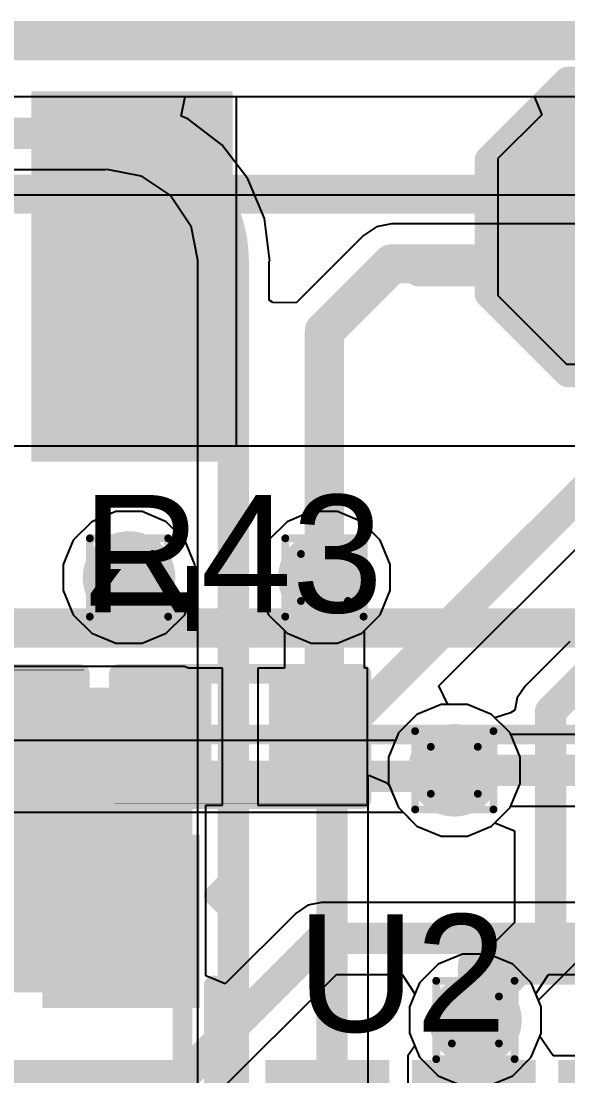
# Model space of a CAD drawing. Header units: inches. Extents: x -11 to 5433, y -4 to 5447.
# Drawn here: x 31.54 to 35.08, y 27.78 to 34.62 of the extents above; entities that cross this region are included whole.
import ezdxf

# ---------------------------------------------------------------- set-up
doc = ezdxf.new("R2010")
doc.units = ezdxf.units.IN
for name, color, linetype in [('Board_outline', 216, 'Continuous'), ('Bottom Layer', 5, 'Continuous'), ('Bottom Overlay', 54, 'Continuous'), ('Bottom Paste', 16, 'Continuous'), ('Bottom Solder', 6, 'Continuous'), ('Dimensions', 6, 'Continuous'), ('Drill Drawing', 1, 'Continuous'), ('Ground', 16, 'Continuous'), ('Mechanical 4', 56, 'Continuous'), ('Power', 76, 'Continuous'), ('Top Layer', 1, 'Continuous'), ('Top Overlay', 2, 'Continuous'), ('Top Paste', 8, 'Continuous'), ('Top Solder', 216, 'Continuous'), ('Via Holes', 16, 'Continuous')]:
    doc.layers.add(name, color=color, linetype=linetype)
doc.styles.add('Arial', font='', dxfattribs={"height": 0.2})
doc.styles.get('Arial').set_extended_font_data('Arial')

# ---------------------------------------------------------------- blocks, each defined once
blk = doc.blocks.new('BL_R8812AF1_B_23')
at = {"layer": 'Bottom Layer'}
blk.add_hatch(color=5, dxfattribs=at).paths.add_polyline_path([(-14.6, 5.55), (-12.4, 5.55), (-12.4, 4.45), (-14.6, 4.45)])
at = {"layer": 'Bottom Paste'}
blk.add_hatch(color=16, dxfattribs=at).paths.add_polyline_path([(-14.6, 5.55), (-12.4, 5.55), (-12.4, 4.45), (-14.6, 4.45)])
at = {"layer": 'Bottom Solder'}
blk.add_hatch(color=6, dxfattribs=at).paths.add_polyline_path([(-14.7016, 5.6516), (-12.2984, 5.6516), (-12.2984, 4.3484), (-14.7016, 4.3484)])
at = {"layer": 'Bottom Overlay'}
blk.add_lwpolyline([(-13.5, 6.8458, 0.127, 0.127, 0), (-13.5, 8.9, 0.127, 0.127, 0)], format="xyseb", dxfattribs=at)
blk.add_lwpolyline([(-13.5317, 6.8458, 0.0635, 0.0635, 1), (-13.4682, 6.8458, 0.0635, 0.0635, 1)], format="xyseb", close=True, dxfattribs=at)
at = {"layer": 'Bottom Overlay', "style": 'Arial', "text_generation_flag": 2}
blk.add_text('1', height=0.7, rotation=-180, dxfattribs=at).set_placement((-11.6966, 5.4318))
blk = doc.blocks.new('SOT_23_5_61')
at = {"layer": 'Top Layer'}
for points in [[(-1.85, 1.25), (-0.75, 1.25), (-0.75, 0.65), (-1.85, 0.65)], [(0.75, 1.25), (1.85, 1.25), (1.85, 0.65), (0.75, 0.65)], [(-1.85, 0.3), (-0.75, 0.3), (-0.75, -0.3), (-1.85, -0.3)], [(-1.85, -0.65), (-0.75, -0.65), (-0.75, -1.25), (-1.85, -1.25)], [(0.75, -0.65), (1.85, -0.65), (1.85, -1.25), (0.75, -1.25)]]:
    blk.add_hatch(color=1, dxfattribs=at).paths.add_polyline_path(points)
at = {"layer": 'Top Paste'}
for points in [[(-1.85, 1.25), (-0.75, 1.25), (-0.75, 0.65), (-1.85, 0.65)], [(0.75, 1.25), (1.85, 1.25), (1.85, 0.65), (0.75, 0.65)], [(-1.85, 0.3), (-0.75, 0.3), (-0.75, -0.3), (-1.85, -0.3)], [(-1.85, -0.65), (-0.75, -0.65), (-0.75, -1.25), (-1.85, -1.25)], [(0.75, -0.65), (1.85, -0.65), (1.85, -1.25), (0.75, -1.25)]]:
    blk.add_hatch(color=8, dxfattribs=at).paths.add_polyline_path(points)
at = {"layer": 'Top Solder'}
for points in [[(-1.9516, 1.3516), (-0.6484, 1.3516), (-0.6484, 0.5484), (-1.9516, 0.5484)], [(0.6484, 1.3516), (1.9516, 1.3516), (1.9516, 0.5484), (0.6484, 0.5484)], [(-1.9516, 0.4016), (-0.6484, 0.4016), (-0.6484, -0.4016), (-1.9516, -0.4016)], [(-1.9516, -0.5484), (-0.6484, -0.5484), (-0.6484, -1.3516), (-1.9516, -1.3516)], [(0.6484, -0.5484), (1.9516, -0.5484), (1.9516, -1.3516), (0.6484, -1.3516)]]:
    blk.add_hatch(color=216, dxfattribs=at).paths.add_polyline_path(points)
at = {"layer": 'Top Overlay'}
for points in [[(-0.879, 1.3986, 0.127, 0.127, 0), (-0.879, 1.4986, 0.127, 0.127, 0)], [(0.8736, 1.4986, 0.127, 0.127, 0), (-0.879, 1.4986, 0.127, 0.127, 0)], [(0.8736, 1.3986, 0.127, 0.127, 0), (0.8736, 1.4986, 0.127, 0.127, 0)], [(-2.1336, 0.8128, 0.127, 0.127, 0), (-2.1336, 1.0668, 0.127, 0.127, 0)], [(-2.0066, 0.9398, 0.127, 0.127, 0), (-2.1336, 1.0668, 0.127, 0.127, 0)], [(-2.1336, 0.8128, 0.127, 0.127, 0), (-2.0066, 0.9398, 0.127, 0.127, 0)], [(0.88, -0.418, 0.127, 0.127, 0), (0.88, 0.44, 0.127, 0.127, 0)], [(-0.879, -1.4986, 0.127, 0.127, 0), (-0.879, -1.3986, 0.127, 0.127, 0)], [(0.8736, -1.4986, 0.127, 0.127, 0), (0.8736, -1.3986, 0.127, 0.127, 0)], [(0.8736, -1.4986, 0.127, 0.127, 0), (-0.879, -1.4986, 0.127, 0.127, 0)]]:
    blk.add_lwpolyline(points, format="xyseb", dxfattribs=at)
for points in [[(-0.9108, 1.4986, 0.0635, 0.0635, 1), (-0.8473, 1.4986, 0.0635, 0.0635, 1)], [(-0.9108, 1.4986, 0.0635, 0.0635, 1), (-0.8473, 1.4986, 0.0635, 0.0635, 1)], [(0.8418, 1.4986, 0.0635, 0.0635, 1), (0.9053, 1.4986, 0.0635, 0.0635, 1)], [(0.8418, 1.4986, 0.0635, 0.0635, 1), (0.9053, 1.4986, 0.0635, 0.0635, 1)], [(-0.9108, 1.3986, 0.0635, 0.0635, 1), (-0.8473, 1.3986, 0.0635, 0.0635, 1)], [(0.8418, 1.3986, 0.0635, 0.0635, 1), (0.9053, 1.3986, 0.0635, 0.0635, 1)], [(-2.1654, 1.0668, 0.0635, 0.0635, 1), (-2.1019, 1.0668, 0.0635, 0.0635, 1)], [(-2.1654, 1.0668, 0.0635, 0.0635, 1), (-2.1019, 1.0668, 0.0635, 0.0635, 1)], [(-2.0383, 0.9398, 0.0635, 0.0635, 1), (-1.9748, 0.9398, 0.0635, 0.0635, 1)], [(-2.0383, 0.9398, 0.0635, 0.0635, 1), (-1.9748, 0.9398, 0.0635, 0.0635, 1)], [(-2.1654, 0.8128, 0.0635, 0.0635, 1), (-2.1019, 0.8128, 0.0635, 0.0635, 1)], [(-2.1654, 0.8128, 0.0635, 0.0635, 1), (-2.1019, 0.8128, 0.0635, 0.0635, 1)], [(0.8483, 0.44, 0.0635, 0.0635, 1), (0.9118, 0.44, 0.0635, 0.0635, 1)], [(0.8483, -0.418, 0.0635, 0.0635, 1), (0.9118, -0.418, 0.0635, 0.0635, 1)], [(-0.9108, -1.3986, 0.0635, 0.0635, 1), (-0.8473, -1.3986, 0.0635, 0.0635, 1)], [(0.8418, -1.3986, 0.0635, 0.0635, 1), (0.9053, -1.3986, 0.0635, 0.0635, 1)], [(-0.9108, -1.4986, 0.0635, 0.0635, 1), (-0.8473, -1.4986, 0.0635, 0.0635, 1)], [(-0.9108, -1.4986, 0.0635, 0.0635, 1), (-0.8473, -1.4986, 0.0635, 0.0635, 1)], [(0.8418, -1.4986, 0.0635, 0.0635, 1), (0.9053, -1.4986, 0.0635, 0.0635, 1)], [(0.8418, -1.4986, 0.0635, 0.0635, 1), (0.9053, -1.4986, 0.0635, 0.0635, 1)]]:
    blk.add_lwpolyline(points, format="xyseb", close=True, dxfattribs=at)
blk = doc.blocks.new('R___0402_84')
at = {"layer": 'Top Layer'}
for points in [[(-0.6985, -0.3175), (-0.6985, 0.3175), (-0.2413, 0.3175), (-0.2413, -0.3175)], [(0.2413, -0.3175), (0.2413, 0.3175), (0.6985, 0.3175), (0.6985, -0.3175)]]:
    blk.add_hatch(color=1, dxfattribs=at).paths.add_polyline_path(points)
at = {"layer": 'Top Paste'}
for points in [[(-0.6985, -0.3175), (-0.6985, 0.3175), (-0.2413, 0.3175), (-0.2413, -0.3175)], [(0.2413, -0.3175), (0.2413, 0.3175), (0.6985, 0.3175), (0.6985, -0.3175)]]:
    blk.add_hatch(color=8, dxfattribs=at).paths.add_polyline_path(points)
at = {"layer": 'Top Solder'}
for points in [[(-0.7535, -0.3725), (-0.7535, 0.3725), (-0.1863, 0.3725), (-0.1863, -0.3725)], [(0.1863, -0.3725), (0.1863, 0.3725), (0.7535, 0.3725), (0.7535, -0.3725)]]:
    blk.add_hatch(color=216, dxfattribs=at).paths.add_polyline_path(points)
at = {"layer": 'Top Overlay'}
for points in [[(-0.7874, 0.4064, 0.127, 0.127, 0), (0.7874, 0.4064, 0.127, 0.127, 0)], [(-0.7874, -0.4064, 0.127, 0.127, 0), (-0.7874, 0.4064, 0.127, 0.127, 0)], [(0.7874, -0.4064, 0.127, 0.127, 0), (0.7874, 0.4064, 0.127, 0.127, 0)], [(-0.7874, -0.4064, 0.127, 0.127, 0), (0.7874, -0.4064, 0.127, 0.127, 0)], [(-0.8128, -0.4318, 0.00323, 0.00323, 0), (0.8128, -0.4318, 0.00323, 0.00323, 0)]]:
    blk.add_lwpolyline(points, format="xyseb", dxfattribs=at)
for points in [[(-0.8191, 0.4064, 0.0635, 0.0635, 1), (-0.7556, 0.4064, 0.0635, 0.0635, 1)], [(-0.8191, 0.4064, 0.0635, 0.0635, 1), (-0.7556, 0.4064, 0.0635, 0.0635, 1)], [(0.7556, 0.4064, 0.0635, 0.0635, 1), (0.8191, 0.4064, 0.0635, 0.0635, 1)], [(0.7556, 0.4064, 0.0635, 0.0635, 1), (0.8191, 0.4064, 0.0635, 0.0635, 1)], [(-0.8191, -0.4064, 0.0635, 0.0635, 1), (-0.7556, -0.4064, 0.0635, 0.0635, 1)], [(-0.8191, -0.4064, 0.0635, 0.0635, 1), (-0.7556, -0.4064, 0.0635, 0.0635, 1)], [(0.7556, -0.4064, 0.0635, 0.0635, 1), (0.8191, -0.4064, 0.0635, 0.0635, 1)], [(0.7556, -0.4064, 0.0635, 0.0635, 1), (0.8191, -0.4064, 0.0635, 0.0635, 1)], [(-0.8136, -0.4318, 0.00161, 0.00161, 1), (-0.812, -0.4318, 0.00161, 0.00161, 1)], [(0.812, -0.4318, 0.00161, 0.00161, 1), (0.8136, -0.4318, 0.00161, 0.00161, 1)]]:
    blk.add_lwpolyline(points, format="xyseb", close=True, dxfattribs=at)
blk = doc.blocks.new('R___0402_104')
at = {"layer": 'Top Layer'}
for points in [[(-0.6985, -0.3175), (-0.6985, 0.3175), (-0.2413, 0.3175), (-0.2413, -0.3175)], [(0.2413, -0.3175), (0.2413, 0.3175), (0.6985, 0.3175), (0.6985, -0.3175)]]:
    blk.add_hatch(color=1, dxfattribs=at).paths.add_polyline_path(points)
at = {"layer": 'Top Paste'}
for points in [[(-0.6985, -0.3175), (-0.6985, 0.3175), (-0.2413, 0.3175), (-0.2413, -0.3175)], [(0.2413, -0.3175), (0.2413, 0.3175), (0.6985, 0.3175), (0.6985, -0.3175)]]:
    blk.add_hatch(color=8, dxfattribs=at).paths.add_polyline_path(points)
at = {"layer": 'Top Solder'}
for points in [[(-0.7535, -0.3725), (-0.7535, 0.3725), (-0.1863, 0.3725), (-0.1863, -0.3725)], [(0.1863, -0.3725), (0.1863, 0.3725), (0.7535, 0.3725), (0.7535, -0.3725)]]:
    blk.add_hatch(color=216, dxfattribs=at).paths.add_polyline_path(points)
at = {"layer": 'Top Overlay'}
for points in [[(0.7874, 0.4064, 0.127, 0.127, 0), (-0.7874, 0.4064, 0.127, 0.127, 0)], [(-0.7874, 0.4064, 0.127, 0.127, 0), (-0.7874, -0.4064, 0.127, 0.127, 0)], [(0.7874, 0.4064, 0.127, 0.127, 0), (0.7874, -0.4064, 0.127, 0.127, 0)], [(0.7874, -0.4064, 0.127, 0.127, 0), (-0.7874, -0.4064, 0.127, 0.127, 0)], [(0.8128, -0.4318, 0.00323, 0.00323, 0), (-0.8128, -0.4318, 0.00323, 0.00323, 0)]]:
    blk.add_lwpolyline(points, format="xyseb", dxfattribs=at)
for points in [[(-0.8191, 0.4064, 0.0635, 0.0635, 1), (-0.7556, 0.4064, 0.0635, 0.0635, 1)], [(-0.8191, 0.4064, 0.0635, 0.0635, 1), (-0.7556, 0.4064, 0.0635, 0.0635, 1)], [(0.7556, 0.4064, 0.0635, 0.0635, 1), (0.8191, 0.4064, 0.0635, 0.0635, 1)], [(0.7556, 0.4064, 0.0635, 0.0635, 1), (0.8191, 0.4064, 0.0635, 0.0635, 1)], [(-0.8191, -0.4064, 0.0635, 0.0635, 1), (-0.7556, -0.4064, 0.0635, 0.0635, 1)], [(-0.8191, -0.4064, 0.0635, 0.0635, 1), (-0.7556, -0.4064, 0.0635, 0.0635, 1)], [(0.7556, -0.4064, 0.0635, 0.0635, 1), (0.8191, -0.4064, 0.0635, 0.0635, 1)], [(0.7556, -0.4064, 0.0635, 0.0635, 1), (0.8191, -0.4064, 0.0635, 0.0635, 1)], [(-0.8136, -0.4318, 0.00161, 0.00161, 1), (-0.812, -0.4318, 0.00161, 0.00161, 1)], [(0.812, -0.4318, 0.00161, 0.00161, 1), (0.8136, -0.4318, 0.00161, 0.00161, 1)]]:
    blk.add_lwpolyline(points, format="xyseb", close=True, dxfattribs=at)
blk = doc.blocks.new('S___23_114')
at = {"layer": 'Top Layer'}
for points in [[(-0.41, 1.46), (0.41, 1.46), (0.41, 0.54), (-0.41, 0.54)], [(-1.36, -0.54), (-0.54, -0.54), (-0.54, -1.46), (-1.36, -1.46)], [(0.54, -0.54), (1.36, -0.54), (1.36, -1.46), (0.54, -1.46)]]:
    blk.add_hatch(color=1, dxfattribs=at).paths.add_polyline_path(points)
at = {"layer": 'Top Paste'}
for points in [[(-0.41, 1.46), (0.41, 1.46), (0.41, 0.54), (-0.41, 0.54)], [(-1.36, -0.54), (-0.54, -0.54), (-0.54, -1.46), (-1.36, -1.46)], [(0.54, -0.54), (1.36, -0.54), (1.36, -1.46), (0.54, -1.46)]]:
    blk.add_hatch(color=8, dxfattribs=at).paths.add_polyline_path(points)
at = {"layer": 'Top Solder'}
for points in [[(-0.5116, 1.5616), (0.5116, 1.5616), (0.5116, 0.4384), (-0.5116, 0.4384)], [(-1.4616, -0.4384), (-0.4384, -0.4384), (-0.4384, -1.5616), (-1.4616, -1.5616)], [(0.4384, -0.4384), (1.4616, -0.4384), (1.4616, -1.5616), (0.4384, -1.5616)]]:
    blk.add_hatch(color=216, dxfattribs=at).paths.add_polyline_path(points)
at = {"layer": 'Top Overlay'}
for points in [[(-0.5588, 0.8128, 0.127, 0.127, 0), (-1.5494, 0.8128, 0.127, 0.127, 0)], [(-1.5494, 0.8128, 0.127, 0.127, 0), (-1.5494, -0.5842, 0.127, 0.127, 0)], [(1.5494, 0.8128, 0.127, 0.127, 0), (0.5588, 0.8128, 0.127, 0.127, 0)], [(1.5494, 0.8128, 0.127, 0.127, 0), (1.5494, -0.5842, 0.127, 0.127, 0)], [(0.3302, -0.7874, 0.127, 0.127, 0), (-0.3302, -0.7874, 0.127, 0.127, 0)], [(-1.6764, -1.0414, 0.127, 0.127, 0), (-1.6764, -1.2954, 0.127, 0.127, 0)], [(-1.5494, -1.1684, 0.127, 0.127, 0), (-1.6764, -1.0414, 0.127, 0.127, 0)], [(-1.5494, -1.1684, 0.127, 0.127, 0), (-1.6764, -1.2954, 0.127, 0.127, 0)]]:
    blk.add_lwpolyline(points, format="xyseb", dxfattribs=at)
for points in [[(-1.5812, 0.8128, 0.0635, 0.0635, 1), (-1.5176, 0.8128, 0.0635, 0.0635, 1)], [(-1.5812, 0.8128, 0.0635, 0.0635, 1), (-1.5176, 0.8128, 0.0635, 0.0635, 1)], [(-0.5905, 0.8128, 0.0635, 0.0635, 1), (-0.5271, 0.8128, 0.0635, 0.0635, 1)], [(0.5271, 0.8128, 0.0635, 0.0635, 1), (0.5905, 0.8128, 0.0635, 0.0635, 1)], [(1.5176, 0.8128, 0.0635, 0.0635, 1), (1.5812, 0.8128, 0.0635, 0.0635, 1)], [(1.5176, 0.8128, 0.0635, 0.0635, 1), (1.5812, 0.8128, 0.0635, 0.0635, 1)], [(-1.5812, -0.5842, 0.0635, 0.0635, 1), (-1.5176, -0.5842, 0.0635, 0.0635, 1)], [(1.5176, -0.5842, 0.0635, 0.0635, 1), (1.5812, -0.5842, 0.0635, 0.0635, 1)], [(-0.3619, -0.7874, 0.0635, 0.0635, 1), (-0.2984, -0.7874, 0.0635, 0.0635, 1)], [(0.2984, -0.7874, 0.0635, 0.0635, 1), (0.3619, -0.7874, 0.0635, 0.0635, 1)], [(-1.7082, -1.0414, 0.0635, 0.0635, 1), (-1.6446, -1.0414, 0.0635, 0.0635, 1)], [(-1.7082, -1.0414, 0.0635, 0.0635, 1), (-1.6446, -1.0414, 0.0635, 0.0635, 1)], [(-1.5812, -1.1684, 0.0635, 0.0635, 1), (-1.5176, -1.1684, 0.0635, 0.0635, 1)], [(-1.5812, -1.1684, 0.0635, 0.0635, 1), (-1.5176, -1.1684, 0.0635, 0.0635, 1)], [(-1.7082, -1.2954, 0.0635, 0.0635, 1), (-1.6446, -1.2954, 0.0635, 0.0635, 1)], [(-1.7082, -1.2954, 0.0635, 0.0635, 1), (-1.6446, -1.2954, 0.0635, 0.0635, 1)]]:
    blk.add_lwpolyline(points, format="xyseb", close=True, dxfattribs=at)
blk = doc.blocks.new('T__________141')
at = {"layer": 'Top Layer'}
blk.add_hatch(color=1, dxfattribs=at).paths.add_polyline_path([(0.381, 0.762), (-0.381, 0.762), (-0.762, 0.381), (-0.762, -0.381), (-0.381, -0.762), (0.381, -0.762), (0.762, -0.381), (0.762, 0.381)])
at = {"layer": 'Top Paste'}
blk.add_hatch(color=8, dxfattribs=at).paths.add_polyline_path([(0.381, 0.762), (-0.381, 0.762), (-0.762, 0.381), (-0.762, -0.381), (-0.381, -0.762), (0.381, -0.762), (0.762, -0.381), (0.762, 0.381)])
at = {"layer": 'Top Solder'}
blk.add_hatch(color=216, dxfattribs=at).paths.add_polyline_path([(0.4318, 0.8636), (-0.4318, 0.8636), (-0.8636, 0.4318), (-0.8636, -0.4318), (-0.4318, -0.8636), (0.4318, -0.8636), (0.8636, -0.4318), (0.8636, 0.4318)])
at = {"layer": 'Top Overlay'}
for points in [[(-0.4318, 0.9398, 0.2, 0.2, 0), (-0.9398, 0.4318, 0.2, 0.2, 0)], [(0.4318, 0.9398, 0.2, 0.2, 0), (-0.4318, 0.9398, 0.2, 0.2, 0)], [(0.9398, 0.4318, 0.2, 0.2, 0), (0.4318, 0.9398, 0.2, 0.2, 0)], [(-0.9398, 0.4318, 0.2, 0.2, 0), (-0.9398, -0.4318, 0.2, 0.2, 0)], [(0.9398, 0.4318, 0.2, 0.2, 0), (0.9398, -0.4318, 0.2, 0.2, 0)], [(-0.4318, -0.9398, 0.2, 0.2, 0), (-0.9398, -0.4318, 0.2, 0.2, 0)], [(0.9398, -0.4318, 0.2, 0.2, 0), (0.4318, -0.9398, 0.2, 0.2, 0)], [(0.4318, -0.9398, 0.2, 0.2, 0), (-0.4318, -0.9398, 0.2, 0.2, 0)]]:
    blk.add_lwpolyline(points, format="xyseb", dxfattribs=at)
for points in [[(-0.4818, 0.9398, 0.1, 0.1, 1), (-0.3818, 0.9398, 0.1, 0.1, 1)], [(-0.4818, 0.9398, 0.1, 0.1, 1), (-0.3818, 0.9398, 0.1, 0.1, 1)], [(0.3818, 0.9398, 0.1, 0.1, 1), (0.4818, 0.9398, 0.1, 0.1, 1)], [(0.3818, 0.9398, 0.1, 0.1, 1), (0.4818, 0.9398, 0.1, 0.1, 1)], [(-0.9898, 0.4318, 0.1, 0.1, 1), (-0.8898, 0.4318, 0.1, 0.1, 1)], [(-0.9898, 0.4318, 0.1, 0.1, 1), (-0.8898, 0.4318, 0.1, 0.1, 1)], [(0.8898, 0.4318, 0.1, 0.1, 1), (0.9898, 0.4318, 0.1, 0.1, 1)], [(0.8898, 0.4318, 0.1, 0.1, 1), (0.9898, 0.4318, 0.1, 0.1, 1)], [(-0.9898, -0.4318, 0.1, 0.1, 1), (-0.8898, -0.4318, 0.1, 0.1, 1)], [(-0.9898, -0.4318, 0.1, 0.1, 1), (-0.8898, -0.4318, 0.1, 0.1, 1)], [(0.8898, -0.4318, 0.1, 0.1, 1), (0.9898, -0.4318, 0.1, 0.1, 1)], [(0.8898, -0.4318, 0.1, 0.1, 1), (0.9898, -0.4318, 0.1, 0.1, 1)], [(-0.4818, -0.9398, 0.1, 0.1, 1), (-0.3818, -0.9398, 0.1, 0.1, 1)], [(-0.4818, -0.9398, 0.1, 0.1, 1), (-0.3818, -0.9398, 0.1, 0.1, 1)], [(0.3818, -0.9398, 0.1, 0.1, 1), (0.4818, -0.9398, 0.1, 0.1, 1)], [(0.3818, -0.9398, 0.1, 0.1, 1), (0.4818, -0.9398, 0.1, 0.1, 1)]]:
    blk.add_lwpolyline(points, format="xyseb", close=True, dxfattribs=at)

msp = doc.modelspace()

# ---------------------------------------------------------------- hatches: boundary and pattern name
at = {"layer": 'Bottom Layer'}
h = msp.add_hatch(color=5, dxfattribs=at)
edge = h.paths.add_edge_path()
edge.add_arc((32.237, 31.0134), 0.3, 0, 360)
h = msp.add_hatch(color=5, dxfattribs=at)
edge = h.paths.add_edge_path()
edge.add_arc((33.5039, 31.0134), 0.3, 0, 360)
h = msp.add_hatch(color=5, dxfattribs=at)
edge = h.paths.add_edge_path()
edge.add_arc((34.3459, 29.7629), 0.3, 0, 360)
h = msp.add_hatch(color=5, dxfattribs=at)
edge = h.paths.add_edge_path()
edge.add_arc((34.4829, 28.1436), 0.3, 0, 360)
at = {"layer": 'Ground'}
h = msp.add_hatch(color=16, dxfattribs=at)
edge = h.paths.add_edge_path()
edge.add_arc((32.237, 31.0134), 0.3, 0, 360)
h = msp.add_hatch(color=16, dxfattribs=at)
edge = h.paths.add_edge_path()
edge.add_arc((33.5039, 31.0134), 0.3, 0, 360)
h = msp.add_hatch(color=16, dxfattribs=at)
edge = h.paths.add_edge_path()
edge.add_arc((34.3459, 29.7629), 0.3, 0, 360)
h = msp.add_hatch(color=16, dxfattribs=at)
edge = h.paths.add_edge_path()
edge.add_arc((34.4829, 28.1436), 0.3, 0, 360)
at = {"layer": 'Power'}
h = msp.add_hatch(color=76, dxfattribs=at)
edge = h.paths.add_edge_path()
edge.add_arc((32.237, 31.0134), 0.3, 0, 360)
h = msp.add_hatch(color=76, dxfattribs=at)
edge = h.paths.add_edge_path()
edge.add_arc((33.5039, 31.0134), 0.3, 0, 360)
h = msp.add_hatch(color=76, dxfattribs=at)
edge = h.paths.add_edge_path()
edge.add_arc((34.3459, 29.7629), 0.3, 0, 360)
h = msp.add_hatch(color=76, dxfattribs=at)
edge = h.paths.add_edge_path()
edge.add_arc((34.4829, 28.1436), 0.3, 0, 360)
at = {"layer": 'Top Layer'}
h = msp.add_hatch(color=1, dxfattribs=at)
edge = h.paths.add_edge_path()
edge.add_arc((32.237, 31.0134), 0.3, 0, 360)
h = msp.add_hatch(color=1, dxfattribs=at)
edge = h.paths.add_edge_path()
edge.add_arc((33.5039, 31.0134), 0.3, 0, 360)
msp.add_hatch(color=1, dxfattribs=at).paths.add_polyline_path([(31.474, 28.3234), (32.5967, 28.3234), (32.5967, 30.299), (31.474, 30.299)])
h = msp.add_hatch(color=1, dxfattribs=at)
edge = h.paths.add_edge_path()
edge.add_arc((34.3459, 29.7629), 0.3, 0, 360)
h = msp.add_hatch(color=1, dxfattribs=at)
edge = h.paths.add_edge_path()
edge.add_arc((34.4829, 28.1436), 0.3, 0, 360)
at = {"layer": 'Via Holes'}
h = msp.add_hatch(color=7, dxfattribs=at)
edge = h.paths.add_edge_path()
edge.add_arc((32.237, 31.0134), 0.15, 0, 360)
h = msp.add_hatch(color=7, dxfattribs=at)
edge = h.paths.add_edge_path()
edge.add_arc((33.5039, 31.0134), 0.15, 0, 360)
h = msp.add_hatch(color=7, dxfattribs=at)
edge = h.paths.add_edge_path()
edge.add_arc((34.3459, 29.7629), 0.15, 0, 360)
h = msp.add_hatch(color=7, dxfattribs=at)
edge = h.paths.add_edge_path()
edge.add_arc((34.4829, 28.1436), 0.15, 0, 360)

# ---------------------------------------------------------------- linework, layer by layer
at = {"layer": 'Board_outline'}
msp.add_lwpolyline([(-9.9266, 34.495, 0.254, 0.254, 0), (66.0654, 34.495, 0.254, 0.254, 0)], format="xyseb", dxfattribs=at)
at = {"layer": 'Bottom Layer'}
for p, q in [((32.9335, 34.1324), (38.5619, 34.1324)), ((32.9335, 31.8658), (32.9335, 34.1324)), ((36.1875, 31.8658), (18.3565, 31.8658)), ((36.1875, 31.8658), (32.9335, 31.8658))]:
    msp.add_line(p, q, dxfattribs=at)
at = {"layer": 'Dimensions'}
for points in [[(32.5832, 0.9965, 0.127, 0.127, 0), (32.5832, 29.995, 0.127, 0.127, 0)], [(32.5832, 29.995, 0.127, 0.127, 0), (61.5832, 29.995, 0.127, 0.127, 0)]]:
    msp.add_lwpolyline(points, format="xyseb", dxfattribs=at)
msp.add_lwpolyline([(32.5515, 29.995, 0.0635, 0.0635, 1), (32.615, 29.995, 0.0635, 0.0635, 1)], format="xyseb", close=True, dxfattribs=at)
msp.add_lwpolyline([(32.5515, 29.995, 0.0635, 0.0635, 1), (32.615, 29.995, 0.0635, 0.0635, 1)], format="xyseb", close=True, dxfattribs=at)
at = {"layer": 'Drill Drawing'}
for points in [[(31.983, 31.2674, 0.0508, 0.0508, 0), (32.491, 31.2674, 0.0508, 0.0508, 0)], [(31.983, 30.7594, 0.0508, 0.0508, 0), (31.983, 31.2674, 0.0508, 0.0508, 0)], [(32.491, 30.7594, 0.0508, 0.0508, 0), (32.491, 31.2674, 0.0508, 0.0508, 0)], [(33.2499, 31.2674, 0.0508, 0.0508, 0), (33.7579, 31.2674, 0.0508, 0.0508, 0)], [(33.2499, 30.7594, 0.0508, 0.0508, 0), (33.2499, 31.2674, 0.0508, 0.0508, 0)], [(33.7579, 30.7594, 0.0508, 0.0508, 0), (33.7579, 31.2674, 0.0508, 0.0508, 0)], [(32.0846, 31.1658, 0.0508, 0.0508, 0), (32.3894, 31.1658, 0.0508, 0.0508, 0)], [(32.0846, 30.861, 0.0508, 0.0508, 0), (32.0846, 31.1658, 0.0508, 0.0508, 0)], [(32.3894, 30.861, 0.0508, 0.0508, 0), (32.3894, 31.1658, 0.0508, 0.0508, 0)], [(33.3515, 31.1658, 0.0508, 0.0508, 0), (33.6563, 31.1658, 0.0508, 0.0508, 0)], [(33.3515, 30.861, 0.0508, 0.0508, 0), (33.3515, 31.1658, 0.0508, 0.0508, 0)], [(33.6563, 30.861, 0.0508, 0.0508, 0), (33.6563, 31.1658, 0.0508, 0.0508, 0)], [(32.0846, 30.861, 0.0508, 0.0508, 0), (32.3894, 30.861, 0.0508, 0.0508, 0)], [(33.3515, 30.861, 0.0508, 0.0508, 0), (33.6563, 30.861, 0.0508, 0.0508, 0)], [(31.983, 30.7594, 0.0508, 0.0508, 0), (32.491, 30.7594, 0.0508, 0.0508, 0)], [(33.2499, 30.7594, 0.0508, 0.0508, 0), (33.7579, 30.7594, 0.0508, 0.0508, 0)], [(34.0919, 30.0169, 0.0508, 0.0508, 0), (34.5999, 30.0169, 0.0508, 0.0508, 0)], [(34.0919, 29.5089, 0.0508, 0.0508, 0), (34.0919, 30.0169, 0.0508, 0.0508, 0)], [(34.5999, 29.5089, 0.0508, 0.0508, 0), (34.5999, 30.0169, 0.0508, 0.0508, 0)], [(34.1935, 29.9153, 0.0508, 0.0508, 0), (34.4983, 29.9153, 0.0508, 0.0508, 0)], [(34.1935, 29.6105, 0.0508, 0.0508, 0), (34.1935, 29.9153, 0.0508, 0.0508, 0)], [(34.4983, 29.6105, 0.0508, 0.0508, 0), (34.4983, 29.9153, 0.0508, 0.0508, 0)], [(34.1935, 29.6105, 0.0508, 0.0508, 0), (34.4983, 29.6105, 0.0508, 0.0508, 0)], [(34.0919, 29.5089, 0.0508, 0.0508, 0), (34.5999, 29.5089, 0.0508, 0.0508, 0)], [(34.2289, 28.3976, 0.0508, 0.0508, 0), (34.7369, 28.3976, 0.0508, 0.0508, 0)], [(34.2289, 27.8896, 0.0508, 0.0508, 0), (34.2289, 28.3976, 0.0508, 0.0508, 0)], [(34.7369, 27.8896, 0.0508, 0.0508, 0), (34.7369, 28.3976, 0.0508, 0.0508, 0)], [(34.3305, 28.296, 0.0508, 0.0508, 0), (34.6353, 28.296, 0.0508, 0.0508, 0)], [(34.3305, 27.9912, 0.0508, 0.0508, 0), (34.3305, 28.296, 0.0508, 0.0508, 0)], [(34.6353, 27.9912, 0.0508, 0.0508, 0), (34.6353, 28.296, 0.0508, 0.0508, 0)], [(34.3305, 27.9912, 0.0508, 0.0508, 0), (34.6353, 27.9912, 0.0508, 0.0508, 0)], [(34.2289, 27.8896, 0.0508, 0.0508, 0), (34.7369, 27.8896, 0.0508, 0.0508, 0)]]:
    msp.add_lwpolyline(points, format="xyseb", dxfattribs=at)
for points in [[(31.9703, 31.2674, 0.0254, 0.0254, 1), (31.9957, 31.2674, 0.0254, 0.0254, 1)], [(31.9703, 31.2674, 0.0254, 0.0254, 1), (31.9957, 31.2674, 0.0254, 0.0254, 1)], [(32.4783, 31.2674, 0.0254, 0.0254, 1), (32.5037, 31.2674, 0.0254, 0.0254, 1)], [(32.4783, 31.2674, 0.0254, 0.0254, 1), (32.5037, 31.2674, 0.0254, 0.0254, 1)], [(33.2372, 31.2674, 0.0254, 0.0254, 1), (33.2626, 31.2674, 0.0254, 0.0254, 1)], [(33.2372, 31.2674, 0.0254, 0.0254, 1), (33.2626, 31.2674, 0.0254, 0.0254, 1)], [(33.7452, 31.2674, 0.0254, 0.0254, 1), (33.7706, 31.2674, 0.0254, 0.0254, 1)], [(33.7452, 31.2674, 0.0254, 0.0254, 1), (33.7706, 31.2674, 0.0254, 0.0254, 1)], [(32.0719, 31.1658, 0.0254, 0.0254, 1), (32.0973, 31.1658, 0.0254, 0.0254, 1)], [(32.0719, 31.1658, 0.0254, 0.0254, 1), (32.0973, 31.1658, 0.0254, 0.0254, 1)], [(32.3767, 31.1658, 0.0254, 0.0254, 1), (32.4021, 31.1658, 0.0254, 0.0254, 1)], [(32.3767, 31.1658, 0.0254, 0.0254, 1), (32.4021, 31.1658, 0.0254, 0.0254, 1)], [(33.3388, 31.1658, 0.0254, 0.0254, 1), (33.3642, 31.1658, 0.0254, 0.0254, 1)], [(33.3388, 31.1658, 0.0254, 0.0254, 1), (33.3642, 31.1658, 0.0254, 0.0254, 1)], [(33.6436, 31.1658, 0.0254, 0.0254, 1), (33.669, 31.1658, 0.0254, 0.0254, 1)], [(33.6436, 31.1658, 0.0254, 0.0254, 1), (33.669, 31.1658, 0.0254, 0.0254, 1)], [(32.0719, 30.861, 0.0254, 0.0254, 1), (32.0973, 30.861, 0.0254, 0.0254, 1)], [(32.0719, 30.861, 0.0254, 0.0254, 1), (32.0973, 30.861, 0.0254, 0.0254, 1)], [(32.3767, 30.861, 0.0254, 0.0254, 1), (32.4021, 30.861, 0.0254, 0.0254, 1)], [(32.3767, 30.861, 0.0254, 0.0254, 1), (32.4021, 30.861, 0.0254, 0.0254, 1)], [(33.3388, 30.861, 0.0254, 0.0254, 1), (33.3642, 30.861, 0.0254, 0.0254, 1)], [(33.3388, 30.861, 0.0254, 0.0254, 1), (33.3642, 30.861, 0.0254, 0.0254, 1)], [(33.6436, 30.861, 0.0254, 0.0254, 1), (33.669, 30.861, 0.0254, 0.0254, 1)], [(33.6436, 30.861, 0.0254, 0.0254, 1), (33.669, 30.861, 0.0254, 0.0254, 1)], [(31.9703, 30.7594, 0.0254, 0.0254, 1), (31.9957, 30.7594, 0.0254, 0.0254, 1)], [(31.9703, 30.7594, 0.0254, 0.0254, 1), (31.9957, 30.7594, 0.0254, 0.0254, 1)], [(32.4783, 30.7594, 0.0254, 0.0254, 1), (32.5037, 30.7594, 0.0254, 0.0254, 1)], [(32.4783, 30.7594, 0.0254, 0.0254, 1), (32.5037, 30.7594, 0.0254, 0.0254, 1)], [(33.2372, 30.7594, 0.0254, 0.0254, 1), (33.2626, 30.7594, 0.0254, 0.0254, 1)], [(33.2372, 30.7594, 0.0254, 0.0254, 1), (33.2626, 30.7594, 0.0254, 0.0254, 1)], [(33.7452, 30.7594, 0.0254, 0.0254, 1), (33.7706, 30.7594, 0.0254, 0.0254, 1)], [(33.7452, 30.7594, 0.0254, 0.0254, 1), (33.7706, 30.7594, 0.0254, 0.0254, 1)], [(34.0792, 30.0169, 0.0254, 0.0254, 1), (34.1046, 30.0169, 0.0254, 0.0254, 1)], [(34.0792, 30.0169, 0.0254, 0.0254, 1), (34.1046, 30.0169, 0.0254, 0.0254, 1)], [(34.5872, 30.0169, 0.0254, 0.0254, 1), (34.6126, 30.0169, 0.0254, 0.0254, 1)], [(34.5872, 30.0169, 0.0254, 0.0254, 1), (34.6126, 30.0169, 0.0254, 0.0254, 1)], [(34.1808, 29.9153, 0.0254, 0.0254, 1), (34.2062, 29.9153, 0.0254, 0.0254, 1)], [(34.1808, 29.9153, 0.0254, 0.0254, 1), (34.2062, 29.9153, 0.0254, 0.0254, 1)], [(34.4856, 29.9153, 0.0254, 0.0254, 1), (34.511, 29.9153, 0.0254, 0.0254, 1)], [(34.4856, 29.9153, 0.0254, 0.0254, 1), (34.511, 29.9153, 0.0254, 0.0254, 1)], [(34.1808, 29.6105, 0.0254, 0.0254, 1), (34.2062, 29.6105, 0.0254, 0.0254, 1)], [(34.1808, 29.6105, 0.0254, 0.0254, 1), (34.2062, 29.6105, 0.0254, 0.0254, 1)], [(34.4856, 29.6105, 0.0254, 0.0254, 1), (34.511, 29.6105, 0.0254, 0.0254, 1)], [(34.4856, 29.6105, 0.0254, 0.0254, 1), (34.511, 29.6105, 0.0254, 0.0254, 1)], [(34.0792, 29.5089, 0.0254, 0.0254, 1), (34.1046, 29.5089, 0.0254, 0.0254, 1)], [(34.0792, 29.5089, 0.0254, 0.0254, 1), (34.1046, 29.5089, 0.0254, 0.0254, 1)], [(34.5872, 29.5089, 0.0254, 0.0254, 1), (34.6126, 29.5089, 0.0254, 0.0254, 1)], [(34.5872, 29.5089, 0.0254, 0.0254, 1), (34.6126, 29.5089, 0.0254, 0.0254, 1)], [(34.2162, 28.3976, 0.0254, 0.0254, 1), (34.2416, 28.3976, 0.0254, 0.0254, 1)], [(34.2162, 28.3976, 0.0254, 0.0254, 1), (34.2416, 28.3976, 0.0254, 0.0254, 1)], [(34.7242, 28.3976, 0.0254, 0.0254, 1), (34.7496, 28.3976, 0.0254, 0.0254, 1)], [(34.7242, 28.3976, 0.0254, 0.0254, 1), (34.7496, 28.3976, 0.0254, 0.0254, 1)], [(34.3178, 28.296, 0.0254, 0.0254, 1), (34.3432, 28.296, 0.0254, 0.0254, 1)], [(34.3178, 28.296, 0.0254, 0.0254, 1), (34.3432, 28.296, 0.0254, 0.0254, 1)], [(34.6226, 28.296, 0.0254, 0.0254, 1), (34.648, 28.296, 0.0254, 0.0254, 1)], [(34.6226, 28.296, 0.0254, 0.0254, 1), (34.648, 28.296, 0.0254, 0.0254, 1)], [(34.3178, 27.9912, 0.0254, 0.0254, 1), (34.3432, 27.9912, 0.0254, 0.0254, 1)], [(34.3178, 27.9912, 0.0254, 0.0254, 1), (34.3432, 27.9912, 0.0254, 0.0254, 1)], [(34.6226, 27.9912, 0.0254, 0.0254, 1), (34.648, 27.9912, 0.0254, 0.0254, 1)], [(34.6226, 27.9912, 0.0254, 0.0254, 1), (34.648, 27.9912, 0.0254, 0.0254, 1)], [(34.2162, 27.8896, 0.0254, 0.0254, 1), (34.2416, 27.8896, 0.0254, 0.0254, 1)], [(34.2162, 27.8896, 0.0254, 0.0254, 1), (34.2416, 27.8896, 0.0254, 0.0254, 1)], [(34.7242, 27.8896, 0.0254, 0.0254, 1), (34.7496, 27.8896, 0.0254, 0.0254, 1)], [(34.7242, 27.8896, 0.0254, 0.0254, 1), (34.7496, 27.8896, 0.0254, 0.0254, 1)]]:
    msp.add_lwpolyline(points, format="xyseb", close=True, dxfattribs=at)
at = {"layer": 'Ground'}
for p, q in [((32.576, 34.0054), (32.6013, 34.1324)), ((32.6013, 34.1324), (46.0936, 34.1324)), ((32.618, 33.9881), (32.576, 34.0054)), ((32.8387, 33.8187), (32.618, 33.9881)), ((33.008, 33.598), (32.8387, 33.8187)), ((18.8244, 33.66), (32.0851, 33.66)), ((32.0851, 33.66), (32.0933, 33.6617)), ((32.0933, 33.6617), (32.314, 33.6178)), ((32.314, 33.6178), (32.5081, 33.4881)), ((33.1145, 33.3409), (33.008, 33.598)), ((32.5081, 33.4881), (32.6378, 33.294)), ((33.1508, 33.0651), (33.1145, 33.3409)), ((32.6378, 33.294), (32.6817, 33.0733)), ((33.8405, 33.2873), (33.7565, 33.2312)), ((33.9396, 33.3071), (33.8405, 33.2873)), ((42.0465, 33.3071), (33.9396, 33.3071)), ((33.7565, 33.2312), (33.3208, 32.7954)), ((32.6817, 33.0733), (32.68, 33.0651)), ((32.68, 33.0651), (32.68, 25.0268)), ((33.1462, 32.8127), (33.1462, 33.0651)), ((33.1462, 33.0651), (33.1508, 33.0651)), ((33.1684, 32.796), (33.1462, 32.8127)), ((33.3208, 32.7954), (33.1684, 32.796)), ((34.2446, 30.3101), (36.0483, 32.1138)), ((34.304, 30.1899), (34.2446, 30.3101)), ((34.4308, 30.1899), (34.304, 30.1899)), ((34.5878, 30.1249), (34.4308, 30.1899)), ((34.7079, 30.0048), (34.5878, 30.1249)), ((34.7729, 29.8478), (34.7079, 30.0048)), ((34.7729, 29.6779), (34.7729, 29.8478)), ((33.7865, 29.7286), (33.7919, 29.732)), ((33.7865, 24.3052), (33.7865, 29.7286)), ((33.7919, 29.732), (33.9052, 29.6838)), ((33.9052, 29.6838), (33.9244, 29.6648)), ((33.9244, 29.6648), (33.9839, 29.521)), ((34.7079, 29.521), (34.7729, 29.6779)), ((33.9839, 29.521), (34.104, 29.4009)), ((34.5878, 29.4009), (34.7079, 29.521)), ((34.104, 29.4009), (34.261, 29.3359)), ((34.4308, 29.3359), (34.5878, 29.4009)), ((34.261, 29.3359), (34.4308, 29.3359)), ((34.398, 28.5706), (34.2411, 28.5055)), ((34.5679, 28.5706), (34.398, 28.5706)), ((34.7248, 28.5055), (34.5679, 28.5706)), ((34.2411, 28.5055), (34.1209, 28.3854)), ((34.8449, 28.3854), (34.7248, 28.5055)), ((34.1209, 28.3854), (34.0559, 28.2285)), ((34.9099, 28.2285), (34.8449, 28.3854)), ((34.0559, 28.2285), (34.0559, 28.0586)), ((34.9099, 28.0586), (34.9099, 28.2285)), ((34.0559, 28.0586), (34.1209, 27.9017)), ((34.8449, 27.9017), (34.9099, 28.0586)), ((34.1209, 27.9017), (34.2411, 27.7816)), ((34.7248, 27.7816), (34.8449, 27.9017)), ((34.2411, 27.7816), (34.398, 27.7166)), ((34.5679, 27.7166), (34.7248, 27.7816))]:
    msp.add_line(p, q, dxfattribs=at)
for points in [[(18.7278, 33.8931, 0.2032, 0.2032, 0), (32.0851, 33.8931, 0.2032, 0.2032, 0)], [(32.0851, 33.8931, 0.2032, 0.2032, -0.414214), (32.9131, 33.0651, 0.2032, 0.2032, 0)], [(32.9131, 24.6687, 0.2032, 0.2032, 0), (32.9131, 33.0651, 0.2032, 0.2032, 0)], [(33.5039, 32.6123, 0.254, 0.254, 0), (33.9396, 33.0481, 0.254, 0.254, 0)], [(33.9396, 33.0481, 0.254, 0.254, 0), (42.0465, 33.0481, 0.254, 0.254, 0)], [(33.5039, 31.0134, 0.254, 0.254, 0), (33.5039, 32.6123, 0.254, 0.254, 0)], [(33.5534, 29.9485, 0.2032, 0.2032, 0), (35.9518, 32.3469, 0.2032, 0.2032, 0)], [(33.5534, 24.2086, 0.2032, 0.2032, 0), (33.5534, 29.9485, 0.2032, 0.2032, 0)]]:
    msp.add_lwpolyline(points, format="xyseb", dxfattribs=at)
for points in [[(32.0343, 33.8931, 0.1016, 0.1016, 1), (32.1359, 33.8931, 0.1016, 0.1016, 1)], [(32.0343, 33.8931, 0.1016, 0.1016, 1), (32.1359, 33.8931, 0.1016, 0.1016, 1)], [(32.8623, 33.0651, 0.1016, 0.1016, 1), (32.9639, 33.0651, 0.1016, 0.1016, 1)], [(32.8623, 33.0651, 0.1016, 0.1016, 1), (32.9639, 33.0651, 0.1016, 0.1016, 1)], [(33.8761, 33.0481, 0.127, 0.127, 1), (34.0031, 33.0481, 0.127, 0.127, 1)], [(33.8761, 33.0481, 0.127, 0.127, 1), (34.0031, 33.0481, 0.127, 0.127, 1)], [(33.4404, 32.6123, 0.127, 0.127, 1), (33.5674, 32.6123, 0.127, 0.127, 1)], [(33.4404, 32.6123, 0.127, 0.127, 1), (33.5674, 32.6123, 0.127, 0.127, 1)], [(33.4404, 31.0134, 0.127, 0.127, 1), (33.5674, 31.0134, 0.127, 0.127, 1)], [(33.5026, 29.9485, 0.1016, 0.1016, 1), (33.6042, 29.9485, 0.1016, 0.1016, 1)], [(33.5026, 29.9485, 0.1016, 0.1016, 1), (33.6042, 29.9485, 0.1016, 0.1016, 1)]]:
    msp.add_lwpolyline(points, format="xyseb", close=True, dxfattribs=at)
at = {"layer": 'Mechanical 4'}
for points in [[(-2.5, 33.5, 0.254, 0.254, 0), (67.5, 33.5, 0.254, 0.254, 0)], [(-2.5028, 33.495, 0.0127, 0.0127, 0), (67.4972, 33.495, 0.0127, 0.0127, 0)], [(29.6, 30.6857, 0.254, 0.254, 0), (39.5211, 30.6857, 0.254, 0.254, 0)], [(34.4972, 28.5, 0.254, 0.254, 0), (51.4972, 28.5, 0.254, 0.254, 0)], [(34.4972, 11.5, 0.254, 0.254, 0), (34.4972, 28.5, 0.254, 0.254, 0)]]:
    msp.add_lwpolyline(points, format="xyseb", dxfattribs=at)
msp.add_lwpolyline([(34.4337, 28.5, 0.127, 0.127, 1), (34.5607, 28.5, 0.127, 0.127, 1)], format="xyseb", close=True, dxfattribs=at)
msp.add_lwpolyline([(34.4337, 28.5, 0.127, 0.127, 1), (34.5607, 28.5, 0.127, 0.127, 1)], format="xyseb", close=True, dxfattribs=at)
at = {"layer": 'Power'}
for p, q in [((16.995, 34.1324), (45.8645, 34.1324)), ((32.152, 31.4404), (31.9951, 31.3754)), ((32.3219, 31.4404), (32.152, 31.4404)), ((32.4788, 31.3754), (32.3219, 31.4404)), ((33.4189, 31.4404), (33.262, 31.3754)), ((33.5888, 31.4404), (33.4189, 31.4404)), ((33.7458, 31.3754), (33.5888, 31.4404)), ((31.9951, 31.3754), (31.875, 31.2553)), ((32.5989, 31.2553), (32.4788, 31.3754)), ((33.262, 31.3754), (33.1419, 31.2553)), ((33.8659, 31.2553), (33.7458, 31.3754)), ((31.875, 31.2553), (31.81, 31.0983)), ((32.664, 31.0983), (32.5989, 31.2553)), ((33.1419, 31.2553), (33.0769, 31.0983)), ((33.9309, 31.0983), (33.8659, 31.2553)), ((31.81, 31.0983), (31.81, 30.9285)), ((32.664, 30.9285), (32.664, 31.0983)), ((33.0769, 31.0983), (33.0769, 30.9285)), ((33.9309, 30.9285), (33.9309, 31.0983)), ((31.81, 30.9285), (31.875, 30.7715)), ((32.5989, 30.7715), (32.664, 30.9285)), ((33.0769, 30.9285), (33.1419, 30.7715)), ((33.8659, 30.7715), (33.9309, 30.9285)), ((31.875, 30.7715), (31.9951, 30.6514)), ((32.4788, 30.6514), (32.5989, 30.7715)), ((33.1419, 30.7715), (33.262, 30.6514)), ((33.7458, 30.6514), (33.8659, 30.7715)), ((31.9951, 30.6514), (32.152, 30.5864)), ((32.3219, 30.5864), (32.4788, 30.6514)), ((33.262, 30.6514), (33.4189, 30.5864)), ((33.5888, 30.5864), (33.7458, 30.6514)), ((32.152, 30.5864), (32.3219, 30.5864)), ((33.4189, 30.5864), (33.5888, 30.5864)), ((35.0947, 30.5981), (34.805, 30.3084)), ((34.805, 30.3084), (34.7545, 30.2327)), ((34.261, 30.1899), (34.104, 30.1249)), ((34.4308, 30.1899), (34.261, 30.1899)), ((34.5878, 30.1249), (34.4308, 30.1899)), ((34.7545, 30.2327), (34.7387, 30.1536)), ((34.104, 30.1249), (33.9839, 30.0048)), ((34.6097, 30.1029), (34.5878, 30.1249)), ((34.7092, 30.1348), (34.6097, 30.1029)), ((34.7387, 30.1536), (34.7092, 30.1348)), ((33.9839, 30.0048), (33.964, 29.9567)), ((33.964, 29.9567), (30.0085, 29.9567)), ((30.0589, 29.4905), (34.0144, 29.4905)), ((34.0144, 29.4905), (34.104, 29.4009)), ((34.5878, 29.4009), (34.6097, 29.4228)), ((34.6097, 29.4228), (34.7367, 29.3702)), ((34.104, 29.4009), (34.261, 29.3359)), ((34.4308, 29.3359), (34.5878, 29.4009)), ((34.7367, 29.3702), (34.7367, 28.7754)), ((34.261, 29.3359), (34.4308, 29.3359)), ((34.7367, 28.7754), (34.5318, 28.5706)), ((34.398, 28.5706), (34.2411, 28.5055)), ((34.5318, 28.5706), (34.398, 28.5706)), ((34.2411, 28.5055), (34.1209, 28.3854)), ((34.8921, 28.2716), (35.1346, 28.5141)), ((34.1209, 28.3854), (34.0559, 28.2285)), ((34.9099, 28.2285), (34.8921, 28.2716)), ((34.0559, 28.2285), (34.0559, 28.0586)), ((34.9099, 28.0586), (34.9099, 28.2285)), ((34.0559, 28.0586), (34.1209, 27.9017)), ((34.8449, 27.9017), (34.9099, 28.0586)), ((34.1209, 27.9017), (34.2411, 27.7816)), ((34.7248, 27.7816), (34.8449, 27.9017)), ((34.2411, 27.7816), (34.398, 27.7166)), ((34.5679, 27.7166), (34.7248, 27.7816))]:
    msp.add_line(p, q, dxfattribs=at)
for points in [[(34.9698, 30.1436, 0.2032, 0.2032, 0), (35.518, 30.6918, 0.2032, 0.2032, 0)], [(34.9698, 28.6789, 0.2032, 0.2032, 0), (34.9698, 30.1436, 0.2032, 0.2032, 0)], [(34.3066, 29.7236, 0.2032, 0.2032, 0), (34.3459, 29.7629, 0.2032, 0.2032, 0)], [(29.7163, 29.7236, 0.2032, 0.2032, 0), (34.3066, 29.7236, 0.2032, 0.2032, 0)], [(34.4829, 28.192, 0.2032, 0.2032, 0), (34.9698, 28.6789, 0.2032, 0.2032, 0)], [(34.4829, 28.1436, 0.2032, 0.2032, 0), (34.4829, 28.192, 0.2032, 0.2032, 0)]]:
    msp.add_lwpolyline(points, format="xyseb", dxfattribs=at)
for points in [[(34.919, 30.1436, 0.1016, 0.1016, 1), (35.0206, 30.1436, 0.1016, 0.1016, 1)], [(34.919, 30.1436, 0.1016, 0.1016, 1), (35.0206, 30.1436, 0.1016, 0.1016, 1)], [(34.2951, 29.7629, 0.1016, 0.1016, 1), (34.3967, 29.7629, 0.1016, 0.1016, 1)], [(34.2558, 29.7236, 0.1016, 0.1016, 1), (34.3574, 29.7236, 0.1016, 0.1016, 1)], [(34.2558, 29.7236, 0.1016, 0.1016, 1), (34.3574, 29.7236, 0.1016, 0.1016, 1)], [(34.919, 28.6789, 0.1016, 0.1016, 1), (35.0206, 28.6789, 0.1016, 0.1016, 1)], [(34.919, 28.6789, 0.1016, 0.1016, 1), (35.0206, 28.6789, 0.1016, 0.1016, 1)], [(34.4321, 28.192, 0.1016, 0.1016, 1), (34.5337, 28.192, 0.1016, 0.1016, 1)], [(34.4321, 28.192, 0.1016, 0.1016, 1), (34.5337, 28.192, 0.1016, 0.1016, 1)], [(34.4321, 28.1436, 0.1016, 0.1016, 1), (34.5337, 28.1436, 0.1016, 0.1016, 1)]]:
    msp.add_lwpolyline(points, format="xyseb", close=True, dxfattribs=at)
at = {"layer": 'Top Layer'}
for p, q in [((17.6279, 34.1324), (34.8643, 34.1324)), ((34.8643, 34.1324), (34.9129, 34.0151)), ((34.9129, 34.0151), (34.629, 33.7312)), ((34.629, 33.7312), (34.629, 32.8422)), ((34.629, 32.8422), (35.0735, 32.3977)), ((35.0735, 32.3977), (35.285, 32.3977)), ((33.4189, 31.4404), (33.262, 31.3754)), ((33.5888, 31.4404), (33.4189, 31.4404)), ((33.7458, 31.3754), (33.5888, 31.4404)), ((33.262, 31.3754), (33.1419, 31.2553)), ((33.8659, 31.2553), (33.7458, 31.3754)), ((33.1419, 31.2553), (33.0769, 31.0983)), ((33.9309, 31.0983), (33.8659, 31.2553)), ((33.0769, 31.0983), (33.0769, 30.9285)), ((33.9309, 30.9285), (33.9309, 31.0983)), ((33.0769, 30.9285), (33.1419, 30.7715)), ((33.8659, 30.7715), (33.9309, 30.9285)), ((33.1419, 30.7715), (33.2449, 30.6685)), ((33.7629, 30.6685), (33.8659, 30.7715)), ((33.2449, 30.6685), (33.2449, 30.426)), ((33.7629, 30.426), (33.7629, 30.6685)), ((32.5967, 30.4365), (31.474, 30.4365)), ((32.622, 30.426), (32.5967, 30.4365)), ((32.8435, 30.426), (32.622, 30.426)), ((32.8435, 29.537), (32.8435, 30.426)), ((33.2449, 30.426), (33.0721, 30.426)), ((33.0721, 30.426), (33.0721, 29.537)), ((33.7833, 30.426), (33.7629, 30.426)), ((33.7833, 29.537), (33.7833, 30.426)), ((34.261, 30.1899), (34.104, 30.1249)), ((34.4308, 30.1899), (34.261, 30.1899)), ((34.5878, 30.1249), (34.4308, 30.1899)), ((34.104, 30.1249), (33.9839, 30.0048)), ((34.7079, 30.0048), (34.5878, 30.1249)), ((33.9839, 30.0048), (33.9189, 29.8478)), ((34.7115, 29.996), (34.7079, 30.0048)), ((38.3168, 29.996), (34.7115, 29.996)), ((33.9189, 29.8478), (33.9189, 29.6779)), ((33.9189, 29.6779), (33.9839, 29.521)), ((32.7342, 28.4301), (32.7342, 29.537)), ((32.7342, 29.537), (32.8435, 29.537)), ((33.0721, 29.537), (33.7833, 29.537)), ((33.9839, 29.521), (34.104, 29.4009)), ((34.5878, 29.4009), (34.7079, 29.521)), ((34.7079, 29.521), (34.7115, 29.5298)), ((34.7115, 29.5298), (38.2099, 29.5298)), ((34.104, 29.4009), (34.261, 29.3359)), ((34.4308, 29.3359), (34.5878, 29.4009)), ((34.261, 29.3359), (34.4308, 29.3359)), ((33.3962, 28.8875), (33.3206, 28.837)), ((33.4854, 28.9052), (33.3962, 28.8875)), ((35.7811, 28.9052), (33.4854, 28.9052)), ((33.3206, 28.837), (32.8612, 28.3775)), ((32.8612, 28.3775), (32.7342, 28.4301)), ((32.7615, 27.6186), (33.582, 28.4391)), ((33.582, 28.4391), (34.0087, 28.4391)), ((34.0087, 28.4391), (34.0906, 28.3121)), ((34.8753, 28.3121), (34.9572, 28.4391)), ((34.9572, 28.4391), (35.7882, 28.4391)), ((34.0906, 28.3121), (34.0559, 28.2285)), ((34.9099, 28.2285), (34.8753, 28.3121)), ((34.0559, 28.2285), (34.0559, 28.0586)), ((34.9099, 28.0586), (34.9099, 28.2285)), ((34.0559, 28.0586), (34.0899, 27.9766)), ((34.9012, 28.0374), (34.9099, 28.0586)), ((34.986, 27.9104), (34.9012, 28.0374)), ((34.0899, 27.9766), (34.0457, 27.9104)), ((34.0457, 27.9104), (34.0457, 27.9104)), ((34.0457, 27.9104), (34.0457, 26.5564)), ((35.0267, 27.9104), (34.986, 27.9104)), ((35.8497, 27.9104), (35.0267, 27.9104))]:
    msp.add_line(p, q, dxfattribs=at)
for points in [[(33.5039, 30.1655, 0.254, 0.254, 0), (33.5039, 31.0134, 0.254, 0.254, 0)], [(33.5039, 30.1655, 0.1778, 0.1778, -0.198912), (33.4277, 29.9815, 0.1778, 0.1778, 0)], [(34.3459, 29.7629, 0.2032, 0.2032, 0), (38.3168, 29.7629, 0.2032, 0.2032, 0)], [(32.5967, 27.7834, 0.2032, 0.2032, 0), (33.4854, 28.6722, 0.2032, 0.2032, 0)], [(33.4854, 28.6722, 0.2032, 0.2032, 0), (36.1479, 28.6722, 0.2032, 0.2032, 0)], [(34.4778, 28.1385, 0.254, 0.254, 0), (34.4829, 28.1436, 0.254, 0.254, 0)], [(34.4778, 27.2385, 0.254, 0.254, 0), (34.4778, 28.1385, 0.254, 0.254, 0)], [(20.5008, 27.7834, 0.2032, 0.2032, 0), (32.5967, 27.7834, 0.2032, 0.2032, 0)]]:
    msp.add_lwpolyline(points, format="xyseb", dxfattribs=at)
for points in [[(33.4404, 31.0134, 0.127, 0.127, 1), (33.5674, 31.0134, 0.127, 0.127, 1)], [(33.4404, 30.1655, 0.127, 0.127, 1), (33.5674, 30.1655, 0.127, 0.127, 1)], [(33.4594, 30.1655, 0.0889, 0.0889, 1), (33.5483, 30.1655, 0.0889, 0.0889, 1)], [(33.3832, 29.9815, 0.0889, 0.0889, 1), (33.4721, 29.9815, 0.0889, 0.0889, 1)], [(34.2951, 29.7629, 0.1016, 0.1016, 1), (34.3967, 29.7629, 0.1016, 0.1016, 1)], [(33.4346, 28.6722, 0.1016, 0.1016, 1), (33.5362, 28.6722, 0.1016, 0.1016, 1)], [(33.4346, 28.6722, 0.1016, 0.1016, 1), (33.5362, 28.6722, 0.1016, 0.1016, 1)], [(34.4143, 28.1385, 0.127, 0.127, 1), (34.5413, 28.1385, 0.127, 0.127, 1)], [(34.4143, 28.1385, 0.127, 0.127, 1), (34.5413, 28.1385, 0.127, 0.127, 1)], [(34.4194, 28.1436, 0.127, 0.127, 1), (34.5464, 28.1436, 0.127, 0.127, 1)], [(32.5459, 27.7834, 0.1016, 0.1016, 1), (32.6475, 27.7834, 0.1016, 0.1016, 1)], [(32.5459, 27.7834, 0.1016, 0.1016, 1), (32.6475, 27.7834, 0.1016, 0.1016, 1)]]:
    msp.add_lwpolyline(points, format="xyseb", close=True, dxfattribs=at)

# ---------------------------------------------------------------- block references
for name, p, rotation in [('T__________141', (35.518, 33.2867), 180), ('BL_R8812AF1_B_23', (27.2565, 19.4659), 270), ('R___0402_104', (31.1311, 29.9815), 180), ('S___23_114', (31.2367, 27.7834), 180), ('SOT_23_5_61', (34.4727, 25.9334), 270)]:
    msp.add_blockref(name, p, dxfattribs=dict(rotation=rotation))
msp.add_blockref('R___0402_84', (32.9578, 29.9815))

# ---------------------------------------------------------------- texts
at = {"layer": 'Top Overlay', "style": 'Arial'}
for s, p in [('R43', (31.9316, 30.7866)), ('U2', (33.325, 28.0671))]:
    msp.add_text(s, height=0.762, dxfattribs=at).set_placement(p)

doc.saveas('drawing.dxf')
